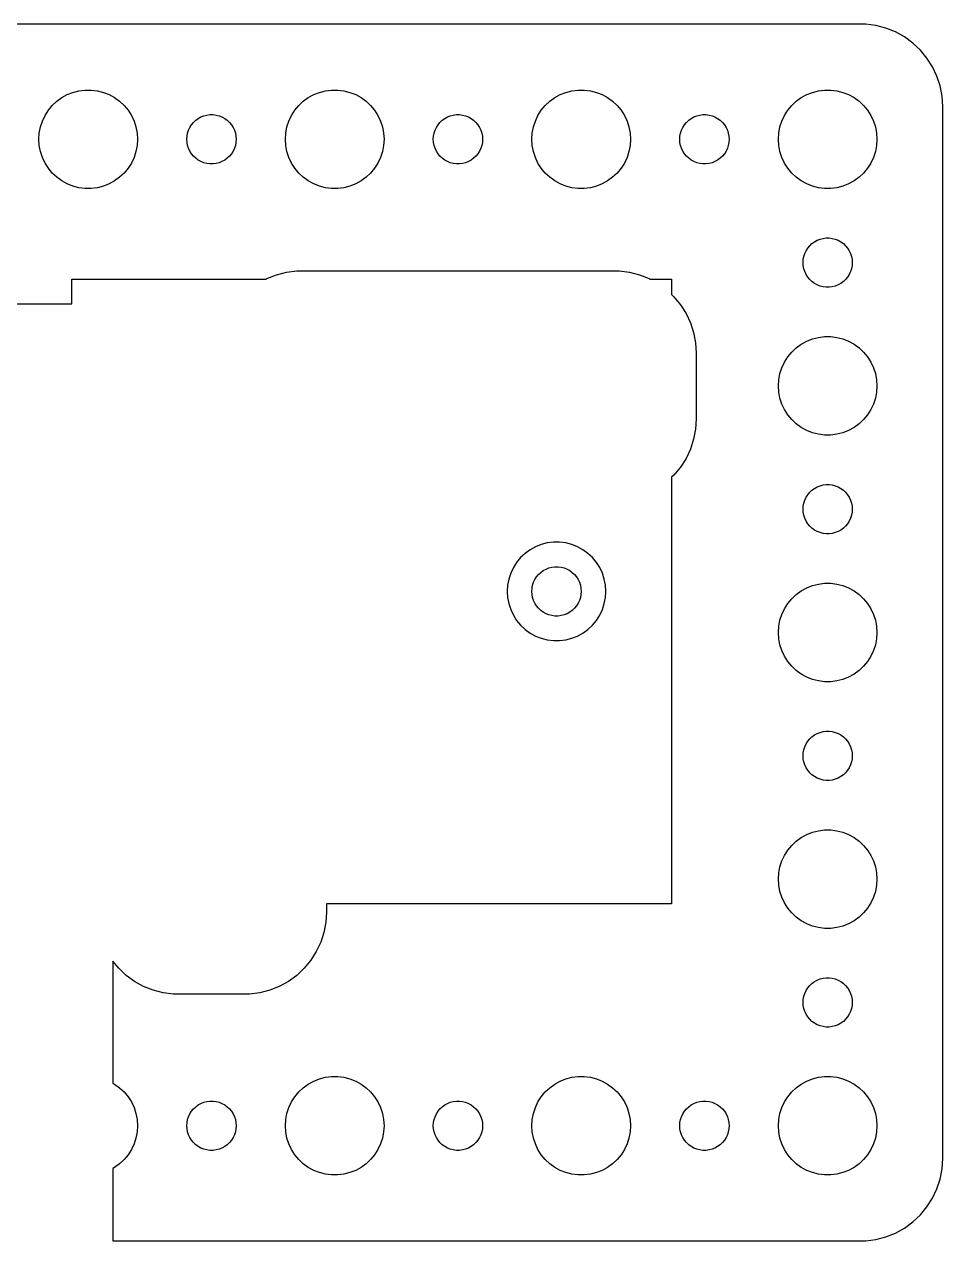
# Model space of a CAD drawing. Header units: metres. Extents: x -44 to 44, y 0 to 289.
# Drawn here: x -11.4 to 44.5, y 215 to 289 of the extents above; entities that cross this region are included whole.
import ezdxf

# ---------------------------------------------------------------- set-up
doc = ezdxf.new("R2010")
doc.units = ezdxf.units.M

msp = doc.modelspace()

# ---------------------------------------------------------------- linework, layer by layer
for p, q in [((39.8139, 288.99), (-39.8139, 288.99)), ((40.4369, 288.911), (39.8139, 288.99)), ((41.0451, 288.755), (40.4369, 288.911)), ((41.6289, 288.524), (41.0451, 288.755)), ((42.1791, 288.222), (41.6289, 288.524)), ((42.6871, 287.853), (42.1791, 288.222)), ((43.1448, 287.423), (42.6871, 287.853)), ((43.5451, 286.939), (43.1448, 287.423)), ((43.8815, 286.409), (43.5451, 286.939)), ((44.1489, 285.841), (43.8815, 286.409)), ((44.3429, 285.243), (44.1489, 285.841)), ((-8.77733, 284.714), (-8.42705, 284.853)), ((-8.42705, 284.853), (-8.06213, 284.947)), ((-8.06213, 284.947), (-7.68837, 284.994)), ((-7.68837, 284.994), (-7.31161, 284.994)), ((-7.31161, 284.994), (-6.93785, 284.947)), ((-6.93785, 284.947), (-6.57294, 284.853)), ((-6.57294, 284.853), (-6.22266, 284.714)), ((6.22266, 284.714), (6.57294, 284.853)), ((6.57294, 284.853), (6.93785, 284.947)), ((6.93785, 284.947), (7.31161, 284.994)), ((7.31161, 284.994), (7.68837, 284.994)), ((7.68837, 284.994), (8.06213, 284.947)), ((8.06213, 284.947), (8.42705, 284.853)), ((8.42705, 284.853), (8.77733, 284.714)), ((21.2227, 284.714), (21.5729, 284.853)), ((21.5729, 284.853), (21.9379, 284.947)), ((21.9379, 284.947), (22.3116, 284.994)), ((22.3116, 284.994), (22.6884, 284.994)), ((22.6884, 284.994), (23.0621, 284.947)), ((23.0621, 284.947), (23.427, 284.853)), ((23.427, 284.853), (23.7773, 284.714)), ((36.2227, 284.714), (36.5729, 284.853)), ((36.5729, 284.853), (36.9379, 284.947)), ((36.9379, 284.947), (37.3116, 284.994)), ((37.3116, 284.994), (37.6884, 284.994)), ((37.6884, 284.994), (38.0621, 284.947)), ((38.0621, 284.947), (38.427, 284.853)), ((38.427, 284.853), (38.7773, 284.714)), ((44.4606, 284.627), (44.3429, 285.243)), ((-9.6869, 284.054), (-9.41226, 284.312)), ((-9.41226, 284.312), (-9.10747, 284.533)), ((-9.10747, 284.533), (-8.77733, 284.714)), ((-6.22266, 284.714), (-5.89252, 284.533)), ((-5.89252, 284.533), (-5.58772, 284.312)), ((-5.58772, 284.312), (-5.31308, 284.054)), ((5.31308, 284.054), (5.58772, 284.312)), ((5.58772, 284.312), (5.89252, 284.533)), ((5.89252, 284.533), (6.22266, 284.714)), ((8.77733, 284.714), (9.10747, 284.533)), ((9.10747, 284.533), (9.41226, 284.312)), ((9.41226, 284.312), (9.6869, 284.054)), ((20.3131, 284.054), (20.5877, 284.312)), ((20.5877, 284.312), (20.8925, 284.533)), ((20.8925, 284.533), (21.2227, 284.714)), ((23.7773, 284.714), (24.1075, 284.533)), ((24.1075, 284.533), (24.4123, 284.312)), ((24.4123, 284.312), (24.6869, 284.054)), ((35.3131, 284.054), (35.5877, 284.312)), ((35.5877, 284.312), (35.8925, 284.533)), ((35.8925, 284.533), (36.2227, 284.714)), ((38.7773, 284.714), (39.1075, 284.533)), ((39.1075, 284.533), (39.4123, 284.312)), ((39.4123, 284.312), (39.6869, 284.054)), ((44.5, 284), (44.4606, 284.627)), ((-10.2893, 283.104), (-10.1289, 283.445)), ((-10.1289, 283.445), (-9.92705, 283.763)), ((-9.92705, 283.763), (-9.6869, 284.054)), ((-5.31308, 284.054), (-5.07294, 283.763)), ((-5.07294, 283.763), (-4.87108, 283.445)), ((-4.87108, 283.445), (-4.71066, 283.104)), ((-0.80373, 283.266), (-0.63866, 283.357)), ((-0.63866, 283.357), (-0.46352, 283.427)), ((-0.46352, 283.427), (-0.28107, 283.473)), ((-0.28107, 283.473), (-0.09418, 283.497)), ((-0.09418, 283.497), (0.09418, 283.497)), ((0.09418, 283.497), (0.28107, 283.473)), ((0.28107, 283.473), (0.46352, 283.427)), ((0.46352, 283.427), (0.63866, 283.357)), ((0.63866, 283.357), (0.80373, 283.266)), ((4.71066, 283.104), (4.87108, 283.445)), ((4.87108, 283.445), (5.07294, 283.763)), ((5.07294, 283.763), (5.31308, 284.054)), ((9.6869, 284.054), (9.92705, 283.763)), ((9.92705, 283.763), (10.1289, 283.445)), ((10.1289, 283.445), (10.2893, 283.104)), ((14.1963, 283.266), (14.3613, 283.357)), ((14.3613, 283.357), (14.5365, 283.427)), ((14.5365, 283.427), (14.7189, 283.473)), ((14.7189, 283.473), (14.9058, 283.497)), ((14.9058, 283.497), (15.0942, 283.497)), ((15.0942, 283.497), (15.2811, 283.473)), ((15.2811, 283.473), (15.4635, 283.427)), ((15.4635, 283.427), (15.6387, 283.357)), ((15.6387, 283.357), (15.8037, 283.266)), ((19.7107, 283.104), (19.8711, 283.445)), ((19.8711, 283.445), (20.0729, 283.763)), ((20.0729, 283.763), (20.3131, 284.054)), ((24.6869, 284.054), (24.927, 283.763)), ((24.927, 283.763), (25.1289, 283.445)), ((25.1289, 283.445), (25.2893, 283.104)), ((29.1963, 283.266), (29.3613, 283.357)), ((29.3613, 283.357), (29.5365, 283.427)), ((29.5365, 283.427), (29.7189, 283.473)), ((29.7189, 283.473), (29.9058, 283.497)), ((29.9058, 283.497), (30.0942, 283.497)), ((30.0942, 283.497), (30.2811, 283.473)), ((30.2811, 283.473), (30.4635, 283.427)), ((30.4635, 283.427), (30.6387, 283.357)), ((30.6387, 283.357), (30.8037, 283.266)), ((34.7107, 283.104), (34.8711, 283.445)), ((34.8711, 283.445), (35.0729, 283.763)), ((35.0729, 283.763), (35.3131, 284.054)), ((39.6869, 284.054), (39.927, 283.763)), ((39.927, 283.763), (40.1289, 283.445)), ((40.1289, 283.445), (40.2893, 283.104)), ((44.5, 220), (44.5, 284)), ((-10.4763, 282.376), (-10.4057, 282.746)), ((-10.4057, 282.746), (-10.2893, 283.104)), ((-4.71066, 283.104), (-4.59424, 282.746)), ((-4.59424, 282.746), (-4.52365, 282.376)), ((-1.39465, 282.552), (-1.31445, 282.723)), ((-1.31445, 282.723), (-1.21352, 282.882)), ((-1.21352, 282.882), (-1.09344, 283.027)), ((-1.09344, 283.027), (-0.95613, 283.156)), ((-0.95613, 283.156), (-0.80373, 283.266)), ((0.80373, 283.266), (0.95613, 283.156)), ((0.95613, 283.156), (1.09344, 283.027)), ((1.09344, 283.027), (1.21352, 282.882)), ((1.21352, 282.882), (1.31445, 282.723)), ((1.31445, 282.723), (1.39465, 282.552)), ((4.52365, 282.376), (4.59424, 282.746)), ((4.59424, 282.746), (4.71066, 283.104)), ((10.2893, 283.104), (10.4057, 282.746)), ((10.4057, 282.746), (10.4763, 282.376)), ((13.6053, 282.552), (13.6855, 282.723)), ((13.6855, 282.723), (13.7865, 282.882)), ((13.7865, 282.882), (13.9065, 283.027)), ((13.9065, 283.027), (14.0439, 283.156)), ((14.0439, 283.156), (14.1963, 283.266)), ((15.8037, 283.266), (15.9561, 283.156)), ((15.9561, 283.156), (16.0934, 283.027)), ((16.0934, 283.027), (16.2135, 282.882)), ((16.2135, 282.882), (16.3145, 282.723)), ((16.3145, 282.723), (16.3947, 282.552)), ((19.5237, 282.376), (19.5942, 282.746)), ((19.5942, 282.746), (19.7107, 283.104)), ((25.2893, 283.104), (25.4057, 282.746)), ((25.4057, 282.746), (25.4763, 282.376)), ((28.6053, 282.552), (28.6855, 282.723)), ((28.6855, 282.723), (28.7865, 282.882)), ((28.7865, 282.882), (28.9065, 283.027)), ((28.9065, 283.027), (29.0439, 283.156)), ((29.0439, 283.156), (29.1963, 283.266)), ((30.8037, 283.266), (30.9561, 283.156)), ((30.9561, 283.156), (31.0934, 283.027)), ((31.0934, 283.027), (31.2135, 282.882)), ((31.2135, 282.882), (31.3145, 282.723)), ((31.3145, 282.723), (31.3947, 282.552)), ((34.5237, 282.376), (34.5942, 282.746)), ((34.5942, 282.746), (34.7107, 283.104)), ((40.2893, 283.104), (40.4057, 282.746)), ((40.4057, 282.746), (40.4763, 282.376)), ((-10.5, 282), (-10.4763, 282.376)), ((-10.4763, 281.624), (-10.5, 282)), ((-4.52365, 282.376), (-4.5, 282)), ((-4.5, 282), (-4.52365, 281.624)), ((-1.5, 282), (-1.48816, 282.188)), ((-1.48816, 281.812), (-1.5, 282)), ((-1.48816, 282.188), (-1.45287, 282.373)), ((-1.45287, 282.373), (-1.39465, 282.552)), ((1.39465, 282.552), (1.45287, 282.373)), ((1.45287, 282.373), (1.48816, 282.188)), ((1.48816, 282.188), (1.5, 282)), ((1.5, 282), (1.48816, 281.812)), ((4.5, 282), (4.52365, 282.376)), ((4.52365, 281.624), (4.5, 282)), ((10.4763, 282.376), (10.5, 282)), ((10.5, 282), (10.4763, 281.624)), ((13.5, 282), (13.5118, 282.188)), ((13.5118, 281.812), (13.5, 282)), ((13.5118, 282.188), (13.5471, 282.373)), ((13.5471, 282.373), (13.6053, 282.552)), ((16.3947, 282.552), (16.4529, 282.373)), ((16.4529, 282.373), (16.4882, 282.188)), ((16.4882, 282.188), (16.5, 282)), ((16.5, 282), (16.4882, 281.812)), ((19.5, 282), (19.5237, 282.376)), ((19.5237, 281.624), (19.5, 282)), ((25.4763, 282.376), (25.5, 282)), ((25.5, 282), (25.4763, 281.624)), ((28.5, 282), (28.5118, 282.188)), ((28.5118, 281.812), (28.5, 282)), ((28.5118, 282.188), (28.5471, 282.373)), ((28.5471, 282.373), (28.6053, 282.552)), ((31.3947, 282.552), (31.4529, 282.373)), ((31.4529, 282.373), (31.4882, 282.188)), ((31.4882, 282.188), (31.5, 282)), ((31.5, 282), (31.4882, 281.812)), ((34.5, 282), (34.5237, 282.376)), ((34.5237, 281.624), (34.5, 282)), ((40.4763, 282.376), (40.5, 282)), ((40.5, 282), (40.4763, 281.624)), ((-10.4057, 281.254), (-10.4763, 281.624)), ((-10.2893, 280.896), (-10.4057, 281.254)), ((-4.59424, 281.254), (-4.71066, 280.896)), ((-4.52365, 281.624), (-4.59424, 281.254)), ((-1.45287, 281.627), (-1.48816, 281.812)), ((-1.39465, 281.448), (-1.45287, 281.627)), ((-1.31445, 281.277), (-1.39465, 281.448)), ((-1.21352, 281.118), (-1.31445, 281.277)), ((1.31445, 281.277), (1.21352, 281.118)), ((1.39465, 281.448), (1.31445, 281.277)), ((1.45287, 281.627), (1.39465, 281.448)), ((1.48816, 281.812), (1.45287, 281.627)), ((4.59424, 281.254), (4.52365, 281.624)), ((4.71066, 280.896), (4.59424, 281.254)), ((10.4057, 281.254), (10.2893, 280.896)), ((10.4763, 281.624), (10.4057, 281.254)), ((13.5471, 281.627), (13.5118, 281.812)), ((13.6053, 281.448), (13.5471, 281.627)), ((13.6855, 281.277), (13.6053, 281.448)), ((13.7865, 281.118), (13.6855, 281.277)), ((16.3145, 281.277), (16.2135, 281.118)), ((16.3947, 281.448), (16.3145, 281.277)), ((16.4529, 281.627), (16.3947, 281.448)), ((16.4882, 281.812), (16.4529, 281.627)), ((19.5942, 281.254), (19.5237, 281.624)), ((19.7107, 280.896), (19.5942, 281.254)), ((25.4057, 281.254), (25.2893, 280.896)), ((25.4763, 281.624), (25.4057, 281.254)), ((28.5471, 281.627), (28.5118, 281.812)), ((28.6053, 281.448), (28.5471, 281.627)), ((28.6855, 281.277), (28.6053, 281.448)), ((28.7865, 281.118), (28.6855, 281.277)), ((31.3145, 281.277), (31.2135, 281.118)), ((31.3947, 281.448), (31.3145, 281.277)), ((31.4529, 281.627), (31.3947, 281.448)), ((31.4882, 281.812), (31.4529, 281.627)), ((34.5942, 281.254), (34.5237, 281.624)), ((34.7107, 280.896), (34.5942, 281.254)), ((40.4057, 281.254), (40.2893, 280.896)), ((40.4763, 281.624), (40.4057, 281.254)), ((-10.1289, 280.555), (-10.2893, 280.896)), ((-9.92705, 280.237), (-10.1289, 280.555)), ((-4.87108, 280.555), (-5.07294, 280.237)), ((-4.71066, 280.896), (-4.87108, 280.555)), ((-1.09344, 280.973), (-1.21352, 281.118)), ((-0.95613, 280.844), (-1.09344, 280.973)), ((-0.80373, 280.734), (-0.95613, 280.844)), ((-0.63866, 280.643), (-0.80373, 280.734)), ((-0.46352, 280.573), (-0.63866, 280.643)), ((-0.28107, 280.527), (-0.46352, 280.573)), ((-0.09418, 280.503), (-0.28107, 280.527)), ((0.09418, 280.503), (-0.09418, 280.503)), ((0.28107, 280.527), (0.09418, 280.503)), ((0.46352, 280.573), (0.28107, 280.527)), ((0.63866, 280.643), (0.46352, 280.573)), ((0.80373, 280.734), (0.63866, 280.643)), ((0.95613, 280.844), (0.80373, 280.734)), ((1.09344, 280.973), (0.95613, 280.844)), ((1.21352, 281.118), (1.09344, 280.973)), ((4.87108, 280.555), (4.71066, 280.896)), ((5.07294, 280.237), (4.87108, 280.555)), ((10.1289, 280.555), (9.92705, 280.237)), ((10.2893, 280.896), (10.1289, 280.555)), ((13.9065, 280.973), (13.7865, 281.118)), ((14.0439, 280.844), (13.9065, 280.973)), ((14.1963, 280.734), (14.0439, 280.844)), ((14.3613, 280.643), (14.1963, 280.734)), ((14.5365, 280.573), (14.3613, 280.643)), ((14.7189, 280.527), (14.5365, 280.573)), ((14.9058, 280.503), (14.7189, 280.527)), ((15.0942, 280.503), (14.9058, 280.503)), ((15.2811, 280.527), (15.0942, 280.503)), ((15.4635, 280.573), (15.2811, 280.527)), ((15.6387, 280.643), (15.4635, 280.573)), ((15.8037, 280.734), (15.6387, 280.643)), ((15.9561, 280.844), (15.8037, 280.734)), ((16.0934, 280.973), (15.9561, 280.844)), ((16.2135, 281.118), (16.0934, 280.973)), ((19.8711, 280.555), (19.7107, 280.896)), ((20.0729, 280.237), (19.8711, 280.555)), ((25.1289, 280.555), (24.927, 280.237)), ((25.2893, 280.896), (25.1289, 280.555)), ((28.9065, 280.973), (28.7865, 281.118)), ((29.0439, 280.844), (28.9065, 280.973)), ((29.1963, 280.734), (29.0439, 280.844)), ((29.3613, 280.643), (29.1963, 280.734)), ((29.5365, 280.573), (29.3613, 280.643)), ((29.7189, 280.527), (29.5365, 280.573)), ((29.9058, 280.503), (29.7189, 280.527)), ((30.0942, 280.503), (29.9058, 280.503)), ((30.2811, 280.527), (30.0942, 280.503)), ((30.4635, 280.573), (30.2811, 280.527)), ((30.6387, 280.643), (30.4635, 280.573)), ((30.8037, 280.734), (30.6387, 280.643)), ((30.9561, 280.844), (30.8037, 280.734)), ((31.0934, 280.973), (30.9561, 280.844)), ((31.2135, 281.118), (31.0934, 280.973)), ((34.8711, 280.555), (34.7107, 280.896)), ((35.0729, 280.237), (34.8711, 280.555)), ((40.1289, 280.555), (39.927, 280.237)), ((40.2893, 280.896), (40.1289, 280.555)), ((-9.6869, 279.946), (-9.92705, 280.237)), ((-9.41226, 279.688), (-9.6869, 279.946)), ((-9.10747, 279.467), (-9.41226, 279.688)), ((-5.58772, 279.688), (-5.89252, 279.467)), ((-5.31308, 279.946), (-5.58772, 279.688)), ((-5.07294, 280.237), (-5.31308, 279.946)), ((5.31308, 279.946), (5.07294, 280.237)), ((5.58772, 279.688), (5.31308, 279.946)), ((5.89252, 279.467), (5.58772, 279.688)), ((9.41226, 279.688), (9.10747, 279.467)), ((9.6869, 279.946), (9.41226, 279.688)), ((9.92705, 280.237), (9.6869, 279.946)), ((20.3131, 279.946), (20.0729, 280.237)), ((20.5877, 279.688), (20.3131, 279.946)), ((20.8925, 279.467), (20.5877, 279.688)), ((24.4123, 279.688), (24.1075, 279.467)), ((24.6869, 279.946), (24.4123, 279.688)), ((24.927, 280.237), (24.6869, 279.946)), ((35.3131, 279.946), (35.0729, 280.237)), ((35.5877, 279.688), (35.3131, 279.946)), ((35.8925, 279.467), (35.5877, 279.688)), ((39.4123, 279.688), (39.1075, 279.467)), ((39.6869, 279.946), (39.4123, 279.688)), ((39.927, 280.237), (39.6869, 279.946)), ((-8.77733, 279.286), (-9.10747, 279.467)), ((-8.42705, 279.147), (-8.77733, 279.286)), ((-8.06213, 279.053), (-8.42705, 279.147)), ((-7.68837, 279.006), (-8.06213, 279.053)), ((-7.31161, 279.006), (-7.68837, 279.006)), ((-6.93785, 279.053), (-7.31161, 279.006)), ((-6.57294, 279.147), (-6.93785, 279.053)), ((-6.22266, 279.286), (-6.57294, 279.147)), ((-5.89252, 279.467), (-6.22266, 279.286)), ((6.22266, 279.286), (5.89252, 279.467)), ((6.57294, 279.147), (6.22266, 279.286)), ((6.93785, 279.053), (6.57294, 279.147)), ((7.31161, 279.006), (6.93785, 279.053)), ((7.68837, 279.006), (7.31161, 279.006)), ((8.06213, 279.053), (7.68837, 279.006)), ((8.42705, 279.147), (8.06213, 279.053)), ((8.77733, 279.286), (8.42705, 279.147)), ((9.10747, 279.467), (8.77733, 279.286)), ((21.2227, 279.286), (20.8925, 279.467)), ((21.5729, 279.147), (21.2227, 279.286)), ((21.9379, 279.053), (21.5729, 279.147)), ((22.3116, 279.006), (21.9379, 279.053)), ((22.6884, 279.006), (22.3116, 279.006)), ((23.0621, 279.053), (22.6884, 279.006)), ((23.427, 279.147), (23.0621, 279.053)), ((23.7773, 279.286), (23.427, 279.147)), ((24.1075, 279.467), (23.7773, 279.286)), ((36.2227, 279.286), (35.8925, 279.467)), ((36.5729, 279.147), (36.2227, 279.286)), ((36.9379, 279.053), (36.5729, 279.147)), ((37.3116, 279.006), (36.9379, 279.053)), ((37.6884, 279.006), (37.3116, 279.006)), ((38.0621, 279.053), (37.6884, 279.006)), ((38.427, 279.147), (38.0621, 279.053)), ((38.7773, 279.286), (38.427, 279.147)), ((39.1075, 279.467), (38.7773, 279.286)), ((37.0365, 275.927), (37.2189, 275.973)), ((37.2189, 275.973), (37.4058, 275.997)), ((37.4058, 275.997), (37.5942, 275.997)), ((37.5942, 275.997), (37.7811, 275.973)), ((37.7811, 275.973), (37.9635, 275.927)), ((36.1053, 275.052), (36.1855, 275.223)), ((36.1855, 275.223), (36.2865, 275.382)), ((36.2865, 275.382), (36.4065, 275.527)), ((36.4065, 275.527), (36.5439, 275.656)), ((36.5439, 275.656), (36.6963, 275.766)), ((36.6963, 275.766), (36.8613, 275.857)), ((36.8613, 275.857), (37.0365, 275.927)), ((37.9635, 275.927), (38.1387, 275.857)), ((38.1387, 275.857), (38.3037, 275.766)), ((38.3037, 275.766), (38.4561, 275.656)), ((38.4561, 275.656), (38.5934, 275.527)), ((38.5934, 275.527), (38.7135, 275.382)), ((38.7135, 275.382), (38.8145, 275.223)), ((38.8145, 275.223), (38.8947, 275.052)), ((36, 274.5), (36.0118, 274.688)), ((36.0118, 274.312), (36, 274.5)), ((36.0118, 274.688), (36.0471, 274.873)), ((36.0471, 274.873), (36.1053, 275.052)), ((38.8947, 275.052), (38.9529, 274.873)), ((38.9529, 274.873), (38.9882, 274.688)), ((38.9882, 274.688), (39, 274.5)), ((39, 274.5), (38.9882, 274.312)), ((3.37109, 273.524), (3.95491, 273.755)), ((3.95491, 273.755), (4.56308, 273.911)), ((4.56308, 273.911), (5.18604, 273.99)), ((5.18604, 273.99), (24.8139, 273.99)), ((24.8139, 273.99), (25.4369, 273.911)), ((25.4369, 273.911), (26.0451, 273.755)), ((26.0451, 273.755), (26.6289, 273.524)), ((36.0471, 274.127), (36.0118, 274.312)), ((36.1053, 273.948), (36.0471, 274.127)), ((36.1855, 273.777), (36.1053, 273.948)), ((36.2865, 273.618), (36.1855, 273.777)), ((38.8145, 273.777), (38.7135, 273.618)), ((38.8947, 273.948), (38.8145, 273.777)), ((38.9529, 274.127), (38.8947, 273.948)), ((38.9882, 274.312), (38.9529, 274.127)), ((-8.5, 272), (-8.5, 273.5)), ((-8.5, 273.5), (3.32719, 273.5)), ((3.32719, 273.5), (3.37109, 273.524)), ((26.6289, 273.524), (26.6728, 273.5)), ((26.6728, 273.5), (28, 273.5)), ((28, 273.5), (28, 272.559)), ((36.4065, 273.473), (36.2865, 273.618)), ((36.5439, 273.344), (36.4065, 273.473)), ((36.6963, 273.234), (36.5439, 273.344)), ((36.8613, 273.143), (36.6963, 273.234)), ((37.0365, 273.073), (36.8613, 273.143)), ((37.2189, 273.027), (37.0365, 273.073)), ((37.4058, 273.003), (37.2189, 273.027)), ((37.5942, 273.003), (37.4058, 273.003)), ((37.7811, 273.027), (37.5942, 273.003)), ((37.9635, 273.073), (37.7811, 273.027)), ((38.1387, 273.143), (37.9635, 273.073)), ((38.3037, 273.234), (38.1387, 273.143)), ((38.4561, 273.344), (38.3037, 273.234)), ((38.5934, 273.473), (38.4561, 273.344)), ((38.7135, 273.618), (38.5934, 273.473)), ((28, 272.559), (28.1448, 272.423)), ((28.1448, 272.423), (28.5451, 271.939)), ((-28.2699, 272), (-8.5, 272)), ((28.5451, 271.939), (28.8815, 271.409)), ((28.8815, 271.409), (29.1489, 270.841)), ((29.1489, 270.841), (29.3429, 270.243)), ((29.3429, 270.243), (29.4606, 269.627)), ((29.4606, 269.627), (29.5, 269)), ((35.3131, 269.054), (35.5877, 269.312)), ((35.5877, 269.312), (35.8925, 269.533)), ((35.8925, 269.533), (36.2227, 269.714)), ((36.2227, 269.714), (36.5729, 269.853)), ((36.5729, 269.853), (36.9379, 269.947)), ((36.9379, 269.947), (37.3116, 269.994)), ((37.3116, 269.994), (37.6884, 269.994)), ((37.6884, 269.994), (38.0621, 269.947)), ((38.0621, 269.947), (38.427, 269.853)), ((38.427, 269.853), (38.7773, 269.714)), ((38.7773, 269.714), (39.1075, 269.533)), ((39.1075, 269.533), (39.4123, 269.312)), ((39.4123, 269.312), (39.6869, 269.054)), ((29.5, 269), (29.5, 265)), ((34.8711, 268.445), (35.0729, 268.763)), ((35.0729, 268.763), (35.3131, 269.054)), ((39.6869, 269.054), (39.927, 268.763)), ((39.927, 268.763), (40.1289, 268.445)), ((34.5942, 267.746), (34.7107, 268.104)), ((34.7107, 268.104), (34.8711, 268.445)), ((40.1289, 268.445), (40.2893, 268.104)), ((40.2893, 268.104), (40.4057, 267.746)), ((34.5, 267), (34.5237, 267.376)), ((34.5237, 267.376), (34.5942, 267.746)), ((40.4057, 267.746), (40.4763, 267.376)), ((40.4763, 267.376), (40.5, 267)), ((34.5237, 266.624), (34.5, 267)), ((34.5942, 266.254), (34.5237, 266.624)), ((40.4763, 266.624), (40.4057, 266.254)), ((40.5, 267), (40.4763, 266.624)), ((34.7107, 265.896), (34.5942, 266.254)), ((34.8711, 265.555), (34.7107, 265.896)), ((40.2893, 265.896), (40.1289, 265.555)), ((40.4057, 266.254), (40.2893, 265.896)), ((29.5, 265), (29.4606, 264.373)), ((35.0729, 265.237), (34.8711, 265.555)), ((35.3131, 264.946), (35.0729, 265.237)), ((35.5877, 264.688), (35.3131, 264.946)), ((39.6869, 264.946), (39.4123, 264.688)), ((39.927, 265.237), (39.6869, 264.946)), ((40.1289, 265.555), (39.927, 265.237)), ((29.4606, 264.373), (29.3429, 263.757)), ((35.8925, 264.467), (35.5877, 264.688)), ((36.2227, 264.286), (35.8925, 264.467)), ((36.5729, 264.147), (36.2227, 264.286)), ((36.9379, 264.053), (36.5729, 264.147)), ((38.427, 264.147), (38.0621, 264.053)), ((38.7773, 264.286), (38.427, 264.147)), ((39.1075, 264.467), (38.7773, 264.286)), ((39.4123, 264.688), (39.1075, 264.467)), ((29.3429, 263.757), (29.1489, 263.159)), ((37.3116, 264.006), (36.9379, 264.053)), ((37.6884, 264.006), (37.3116, 264.006)), ((38.0621, 264.053), (37.6884, 264.006)), ((29.1489, 263.159), (28.8815, 262.591)), ((28.5451, 262.061), (28.1448, 261.577)), ((28.8815, 262.591), (28.5451, 262.061)), ((28.1448, 261.577), (28, 261.441)), ((28, 261.441), (28, 235.5)), ((36.2865, 260.382), (36.4065, 260.527)), ((36.4065, 260.527), (36.5439, 260.656)), ((36.5439, 260.656), (36.6963, 260.766)), ((36.6963, 260.766), (36.8613, 260.857)), ((36.8613, 260.857), (37.0365, 260.927)), ((37.0365, 260.927), (37.2189, 260.973)), ((37.2189, 260.973), (37.4058, 260.997)), ((37.4058, 260.997), (37.5942, 260.997)), ((37.5942, 260.997), (37.7811, 260.973)), ((37.7811, 260.973), (37.9635, 260.927)), ((37.9635, 260.927), (38.1387, 260.857)), ((38.1387, 260.857), (38.3037, 260.766)), ((38.3037, 260.766), (38.4561, 260.656)), ((38.4561, 260.656), (38.5934, 260.527)), ((38.5934, 260.527), (38.7135, 260.382)), ((36, 259.5), (36.0118, 259.688)), ((36.0118, 259.688), (36.0471, 259.873)), ((36.0471, 259.873), (36.1053, 260.052)), ((36.1053, 260.052), (36.1855, 260.223)), ((36.1855, 260.223), (36.2865, 260.382)), ((38.7135, 260.382), (38.8145, 260.223)), ((38.8145, 260.223), (38.8947, 260.052)), ((38.8947, 260.052), (38.9529, 259.873)), ((38.9529, 259.873), (38.9882, 259.688)), ((38.9882, 259.688), (39, 259.5)), ((36.0118, 259.312), (36, 259.5)), ((36.0471, 259.127), (36.0118, 259.312)), ((36.1053, 258.948), (36.0471, 259.127)), ((36.1855, 258.777), (36.1053, 258.948)), ((38.8947, 258.948), (38.8145, 258.777)), ((38.9529, 259.127), (38.8947, 258.948)), ((38.9882, 259.312), (38.9529, 259.127)), ((39, 259.5), (38.9882, 259.312)), ((36.2865, 258.618), (36.1855, 258.777)), ((36.4065, 258.473), (36.2865, 258.618)), ((36.5439, 258.344), (36.4065, 258.473)), ((36.6963, 258.234), (36.5439, 258.344)), ((36.8613, 258.143), (36.6963, 258.234)), ((38.3037, 258.234), (38.1387, 258.143)), ((38.4561, 258.344), (38.3037, 258.234)), ((38.5934, 258.473), (38.4561, 258.344)), ((38.7135, 258.618), (38.5934, 258.473)), ((38.8145, 258.777), (38.7135, 258.618)), ((20.8116, 257.494), (20.4379, 257.447)), ((21.1884, 257.494), (20.8116, 257.494)), ((21.5621, 257.447), (21.1884, 257.494)), ((37.0365, 258.073), (36.8613, 258.143)), ((37.2189, 258.027), (37.0365, 258.073)), ((37.4058, 258.003), (37.2189, 258.027)), ((37.5942, 258.003), (37.4058, 258.003)), ((37.7811, 258.027), (37.5942, 258.003)), ((37.9635, 258.073), (37.7811, 258.027)), ((38.1387, 258.143), (37.9635, 258.073)), ((19.0877, 256.812), (18.8131, 256.554)), ((19.3925, 257.033), (19.0877, 256.812)), ((19.7227, 257.214), (19.3925, 257.033)), ((20.0729, 257.353), (19.7227, 257.214)), ((20.4379, 257.447), (20.0729, 257.353)), ((21.927, 257.353), (21.5621, 257.447)), ((22.2773, 257.214), (21.927, 257.353)), ((22.6075, 257.033), (22.2773, 257.214)), ((22.9123, 256.812), (22.6075, 257.033)), ((23.1869, 256.554), (22.9123, 256.812)), ((18.5729, 256.263), (18.3711, 255.945)), ((18.8131, 256.554), (18.5729, 256.263)), ((20.5365, 255.927), (20.7189, 255.973)), ((20.7189, 255.973), (20.9058, 255.997)), ((20.9058, 255.997), (21.0942, 255.997)), ((21.0942, 255.997), (21.2811, 255.973)), ((21.2811, 255.973), (21.4635, 255.927)), ((23.427, 256.263), (23.1869, 256.554)), ((23.6289, 255.945), (23.427, 256.263)), ((18.0942, 255.246), (18.0237, 254.876)), ((18.2107, 255.604), (18.0942, 255.246)), ((18.3711, 255.945), (18.2107, 255.604)), ((19.6855, 255.223), (19.7865, 255.382)), ((19.7865, 255.382), (19.9065, 255.527)), ((19.9065, 255.527), (20.0439, 255.656)), ((20.0439, 255.656), (20.1963, 255.766)), ((20.1963, 255.766), (20.3613, 255.857)), ((20.3613, 255.857), (20.5365, 255.927)), ((21.4635, 255.927), (21.6387, 255.857)), ((21.6387, 255.857), (21.8037, 255.766)), ((21.8037, 255.766), (21.9561, 255.656)), ((21.9561, 255.656), (22.0934, 255.527)), ((22.0934, 255.527), (22.2135, 255.382)), ((22.2135, 255.382), (22.3145, 255.223)), ((23.7893, 255.604), (23.6289, 255.945)), ((23.9057, 255.246), (23.7893, 255.604)), ((23.9763, 254.876), (23.9057, 255.246)), ((18.0237, 254.876), (18, 254.5)), ((18, 254.5), (18.0237, 254.124)), ((19.5, 254.5), (19.5118, 254.688)), ((19.5118, 254.312), (19.5, 254.5)), ((19.5118, 254.688), (19.5471, 254.873)), ((19.5471, 254.873), (19.6053, 255.052)), ((19.6053, 255.052), (19.6855, 255.223)), ((22.3145, 255.223), (22.3947, 255.052)), ((22.3947, 255.052), (22.4529, 254.873)), ((22.4529, 254.873), (22.4882, 254.688)), ((22.4882, 254.688), (22.5, 254.5)), ((22.5, 254.5), (22.4882, 254.312)), ((24, 254.5), (23.9763, 254.876)), ((23.9763, 254.124), (24, 254.5)), ((35.5877, 254.312), (35.8925, 254.533)), ((35.8925, 254.533), (36.2227, 254.714)), ((36.2227, 254.714), (36.5729, 254.853)), ((36.5729, 254.853), (36.9379, 254.947)), ((36.9379, 254.947), (37.3116, 254.994)), ((37.3116, 254.994), (37.6884, 254.994)), ((37.6884, 254.994), (38.0621, 254.947)), ((38.0621, 254.947), (38.427, 254.853)), ((38.427, 254.853), (38.7773, 254.714)), ((38.7773, 254.714), (39.1075, 254.533)), ((39.1075, 254.533), (39.4123, 254.312)), ((18.0237, 254.124), (18.0942, 253.754)), ((18.0942, 253.754), (18.2107, 253.396)), ((19.5471, 254.127), (19.5118, 254.312)), ((19.6053, 253.948), (19.5471, 254.127)), ((19.6855, 253.777), (19.6053, 253.948)), ((19.7865, 253.618), (19.6855, 253.777)), ((22.3145, 253.777), (22.2135, 253.618)), ((22.3947, 253.948), (22.3145, 253.777)), ((22.4529, 254.127), (22.3947, 253.948)), ((22.4882, 254.312), (22.4529, 254.127)), ((23.7893, 253.396), (23.9057, 253.754)), ((23.9057, 253.754), (23.9763, 254.124)), ((34.8711, 253.445), (35.0729, 253.763)), ((35.0729, 253.763), (35.3131, 254.054)), ((35.3131, 254.054), (35.5877, 254.312)), ((39.4123, 254.312), (39.6869, 254.054)), ((39.6869, 254.054), (39.927, 253.763)), ((39.927, 253.763), (40.1289, 253.445)), ((18.2107, 253.396), (18.3711, 253.055)), ((18.3711, 253.055), (18.5729, 252.737)), ((19.9065, 253.473), (19.7865, 253.618)), ((20.0439, 253.344), (19.9065, 253.473)), ((20.1963, 253.234), (20.0439, 253.344)), ((20.3613, 253.143), (20.1963, 253.234)), ((20.5365, 253.073), (20.3613, 253.143)), ((20.7189, 253.027), (20.5365, 253.073)), ((20.9058, 253.003), (20.7189, 253.027)), ((21.2811, 253.027), (21.0942, 253.003)), ((21.4635, 253.073), (21.2811, 253.027)), ((21.6387, 253.143), (21.4635, 253.073)), ((21.8037, 253.234), (21.6387, 253.143)), ((21.9561, 253.344), (21.8037, 253.234)), ((22.0934, 253.473), (21.9561, 253.344)), ((22.2135, 253.618), (22.0934, 253.473)), ((23.427, 252.737), (23.6289, 253.055)), ((23.6289, 253.055), (23.7893, 253.396)), ((34.5942, 252.746), (34.7107, 253.104)), ((34.7107, 253.104), (34.8711, 253.445)), ((40.1289, 253.445), (40.2893, 253.104)), ((40.2893, 253.104), (40.4057, 252.746)), ((18.5729, 252.737), (18.8131, 252.446)), ((18.8131, 252.446), (19.0877, 252.188)), ((21.0942, 253.003), (20.9058, 253.003)), ((22.9123, 252.188), (23.1869, 252.446)), ((23.1869, 252.446), (23.427, 252.737)), ((34.5, 252), (34.5237, 252.376)), ((34.5237, 252.376), (34.5942, 252.746)), ((40.4057, 252.746), (40.4763, 252.376)), ((40.4763, 252.376), (40.5, 252)), ((19.0877, 252.188), (19.3925, 251.967)), ((19.3925, 251.967), (19.7227, 251.786)), ((19.7227, 251.786), (20.0729, 251.647)), ((20.0729, 251.647), (20.4379, 251.553)), ((20.4379, 251.553), (20.8116, 251.506)), ((21.1884, 251.506), (21.5621, 251.553)), ((21.5621, 251.553), (21.927, 251.647)), ((21.927, 251.647), (22.2773, 251.786)), ((22.2773, 251.786), (22.6075, 251.967)), ((22.6075, 251.967), (22.9123, 252.188)), ((34.5237, 251.624), (34.5, 252)), ((34.5942, 251.254), (34.5237, 251.624)), ((40.4763, 251.624), (40.4057, 251.254)), ((40.5, 252), (40.4763, 251.624)), ((20.8116, 251.506), (21.1884, 251.506)), ((34.7107, 250.896), (34.5942, 251.254)), ((34.8711, 250.555), (34.7107, 250.896)), ((40.2893, 250.896), (40.1289, 250.555)), ((40.4057, 251.254), (40.2893, 250.896)), ((35.0729, 250.237), (34.8711, 250.555)), ((35.3131, 249.946), (35.0729, 250.237)), ((39.927, 250.237), (39.6869, 249.946)), ((40.1289, 250.555), (39.927, 250.237)), ((35.5877, 249.688), (35.3131, 249.946)), ((35.8925, 249.467), (35.5877, 249.688)), ((36.2227, 249.286), (35.8925, 249.467)), ((39.1075, 249.467), (38.7773, 249.286)), ((39.4123, 249.688), (39.1075, 249.467)), ((39.6869, 249.946), (39.4123, 249.688)), ((36.5729, 249.147), (36.2227, 249.286)), ((36.9379, 249.053), (36.5729, 249.147)), ((37.3116, 249.006), (36.9379, 249.053)), ((37.6884, 249.006), (37.3116, 249.006)), ((38.0621, 249.053), (37.6884, 249.006)), ((38.427, 249.147), (38.0621, 249.053)), ((38.7773, 249.286), (38.427, 249.147)), ((36.4065, 245.527), (36.5439, 245.656)), ((36.5439, 245.656), (36.6963, 245.766)), ((36.6963, 245.766), (36.8613, 245.857)), ((36.8613, 245.857), (37.0365, 245.927)), ((37.0365, 245.927), (37.2189, 245.973)), ((37.2189, 245.973), (37.4058, 245.997)), ((37.4058, 245.997), (37.5942, 245.997)), ((37.5942, 245.997), (37.7811, 245.973)), ((37.7811, 245.973), (37.9635, 245.927)), ((37.9635, 245.927), (38.1387, 245.857)), ((38.1387, 245.857), (38.3037, 245.766)), ((38.3037, 245.766), (38.4561, 245.656)), ((38.4561, 245.656), (38.5934, 245.527)), ((36.0471, 244.873), (36.1053, 245.052)), ((36.1053, 245.052), (36.1855, 245.223)), ((36.1855, 245.223), (36.2865, 245.382)), ((36.2865, 245.382), (36.4065, 245.527)), ((38.5934, 245.527), (38.7135, 245.382)), ((38.7135, 245.382), (38.8145, 245.223)), ((38.8145, 245.223), (38.8947, 245.052)), ((38.8947, 245.052), (38.9529, 244.873)), ((36, 244.5), (36.0118, 244.688)), ((36.0118, 244.312), (36, 244.5)), ((36.0118, 244.688), (36.0471, 244.873)), ((36.0471, 244.127), (36.0118, 244.312)), ((38.9529, 244.873), (38.9882, 244.688)), ((38.9882, 244.312), (38.9529, 244.127)), ((38.9882, 244.688), (39, 244.5)), ((39, 244.5), (38.9882, 244.312)), ((36.1053, 243.948), (36.0471, 244.127)), ((36.1855, 243.777), (36.1053, 243.948)), ((36.2865, 243.618), (36.1855, 243.777)), ((36.4065, 243.473), (36.2865, 243.618)), ((36.5439, 243.344), (36.4065, 243.473)), ((38.5934, 243.473), (38.4561, 243.344)), ((38.7135, 243.618), (38.5934, 243.473)), ((38.8145, 243.777), (38.7135, 243.618)), ((38.8947, 243.948), (38.8145, 243.777)), ((38.9529, 244.127), (38.8947, 243.948)), ((36.6963, 243.234), (36.5439, 243.344)), ((36.8613, 243.143), (36.6963, 243.234)), ((37.0365, 243.073), (36.8613, 243.143)), ((37.2189, 243.027), (37.0365, 243.073)), ((37.4058, 243.003), (37.2189, 243.027)), ((37.5942, 243.003), (37.4058, 243.003)), ((37.7811, 243.027), (37.5942, 243.003)), ((37.9635, 243.073), (37.7811, 243.027)), ((38.1387, 243.143), (37.9635, 243.073)), ((38.3037, 243.234), (38.1387, 243.143)), ((38.4561, 243.344), (38.3037, 243.234)), ((35.8925, 239.533), (36.2227, 239.714)), ((36.2227, 239.714), (36.5729, 239.853)), ((36.5729, 239.853), (36.9379, 239.947)), ((36.9379, 239.947), (37.3116, 239.994)), ((37.3116, 239.994), (37.6884, 239.994)), ((37.6884, 239.994), (38.0621, 239.947)), ((38.0621, 239.947), (38.427, 239.853)), ((38.427, 239.853), (38.7773, 239.714)), ((38.7773, 239.714), (39.1075, 239.533)), ((35.0729, 238.763), (35.3131, 239.054)), ((35.3131, 239.054), (35.5877, 239.312)), ((35.5877, 239.312), (35.8925, 239.533)), ((39.1075, 239.533), (39.4123, 239.312)), ((39.4123, 239.312), (39.6869, 239.054)), ((39.6869, 239.054), (39.927, 238.763)), ((34.7107, 238.104), (34.8711, 238.445)), ((34.8711, 238.445), (35.0729, 238.763)), ((39.927, 238.763), (40.1289, 238.445)), ((40.1289, 238.445), (40.2893, 238.104)), ((34.5237, 237.376), (34.5942, 237.746)), ((34.5942, 237.746), (34.7107, 238.104)), ((40.2893, 238.104), (40.4057, 237.746)), ((40.4057, 237.746), (40.4763, 237.376)), ((34.5, 237), (34.5237, 237.376)), ((34.5237, 236.624), (34.5, 237)), ((40.4763, 237.376), (40.5, 237)), ((40.5, 237), (40.4763, 236.624)), ((34.5942, 236.254), (34.5237, 236.624)), ((34.7107, 235.896), (34.5942, 236.254)), ((40.4057, 236.254), (40.2893, 235.896)), ((40.4763, 236.624), (40.4057, 236.254)), ((28, 235.5), (7, 235.5)), ((7, 235.5), (7, 235)), ((34.8711, 235.555), (34.7107, 235.896)), ((35.0729, 235.237), (34.8711, 235.555)), ((40.1289, 235.555), (39.927, 235.237)), ((40.2893, 235.896), (40.1289, 235.555)), ((7, 235), (6.96057, 234.373)), ((35.3131, 234.946), (35.0729, 235.237)), ((35.5877, 234.688), (35.3131, 234.946)), ((35.8925, 234.467), (35.5877, 234.688)), ((39.4123, 234.688), (39.1075, 234.467)), ((39.6869, 234.946), (39.4123, 234.688)), ((39.927, 235.237), (39.6869, 234.946)), ((6.96057, 234.373), (6.84291, 233.757)), ((36.2227, 234.286), (35.8925, 234.467)), ((36.5729, 234.147), (36.2227, 234.286)), ((36.9379, 234.053), (36.5729, 234.147)), ((37.3116, 234.006), (36.9379, 234.053)), ((37.6884, 234.006), (37.3116, 234.006)), ((38.0621, 234.053), (37.6884, 234.006)), ((38.427, 234.147), (38.0621, 234.053)), ((38.7773, 234.286), (38.427, 234.147)), ((39.1075, 234.467), (38.7773, 234.286)), ((6.64888, 233.159), (6.38153, 232.591)), ((6.84291, 233.757), (6.64888, 233.159)), ((6.38153, 232.591), (6.04507, 232.061)), ((-5.64484, 231.577), (-6, 232.007)), ((-6, 232.007), (-6, 224.592)), ((-5.18712, 231.147), (-5.64484, 231.577)), ((5.64484, 231.577), (5.18712, 231.147)), ((6.04507, 232.061), (5.64484, 231.577)), ((-4.67912, 230.778), (-5.18712, 231.147)), ((5.18712, 231.147), (4.67912, 230.778)), ((36.6963, 230.766), (36.8613, 230.857)), ((36.8613, 230.857), (37.0365, 230.927)), ((37.0365, 230.927), (37.2189, 230.973)), ((37.2189, 230.973), (37.4058, 230.997)), ((37.4058, 230.997), (37.5942, 230.997)), ((37.5942, 230.997), (37.7811, 230.973)), ((37.7811, 230.973), (37.9635, 230.927)), ((37.9635, 230.927), (38.1387, 230.857)), ((38.1387, 230.857), (38.3037, 230.766)), ((-4.12889, 230.476), (-4.67912, 230.778)), ((-3.54507, 230.245), (-4.12889, 230.476)), ((-2.9369, 230.089), (-3.54507, 230.245)), ((-2.31395, 230.01), (-2.9369, 230.089)), ((2.9369, 230.089), (2.31395, 230.01)), ((3.54507, 230.245), (2.9369, 230.089)), ((4.12889, 230.476), (3.54507, 230.245)), ((4.67912, 230.778), (4.12889, 230.476)), ((36.1053, 230.052), (36.1855, 230.223)), ((36.1855, 230.223), (36.2865, 230.382)), ((36.2865, 230.382), (36.4065, 230.527)), ((36.4065, 230.527), (36.5439, 230.656)), ((36.5439, 230.656), (36.6963, 230.766)), ((38.3037, 230.766), (38.4561, 230.656)), ((38.4561, 230.656), (38.5934, 230.527)), ((38.5934, 230.527), (38.7135, 230.382)), ((38.7135, 230.382), (38.8145, 230.223)), ((38.8145, 230.223), (38.8947, 230.052)), ((2.31395, 230.01), (-2.31395, 230.01)), ((36, 229.5), (36.0118, 229.688)), ((36.0118, 229.312), (36, 229.5)), ((36.0118, 229.688), (36.0471, 229.873)), ((36.0471, 229.873), (36.1053, 230.052)), ((38.8947, 230.052), (38.9529, 229.873)), ((38.9529, 229.873), (38.9882, 229.688)), ((38.9882, 229.688), (39, 229.5)), ((39, 229.5), (38.9882, 229.312)), ((36.0471, 229.127), (36.0118, 229.312)), ((36.1053, 228.948), (36.0471, 229.127)), ((36.1855, 228.777), (36.1053, 228.948)), ((36.2865, 228.618), (36.1855, 228.777)), ((36.4065, 228.473), (36.2865, 228.618)), ((38.7135, 228.618), (38.5934, 228.473)), ((38.8145, 228.777), (38.7135, 228.618)), ((38.8947, 228.948), (38.8145, 228.777)), ((38.9529, 229.127), (38.8947, 228.948)), ((38.9882, 229.312), (38.9529, 229.127)), ((36.5439, 228.344), (36.4065, 228.473)), ((36.6963, 228.234), (36.5439, 228.344)), ((36.8613, 228.143), (36.6963, 228.234)), ((37.0365, 228.073), (36.8613, 228.143)), ((37.2189, 228.027), (37.0365, 228.073)), ((37.4058, 228.003), (37.2189, 228.027)), ((37.5942, 228.003), (37.4058, 228.003)), ((37.7811, 228.027), (37.5942, 228.003)), ((37.9635, 228.073), (37.7811, 228.027)), ((38.1387, 228.143), (37.9635, 228.073)), ((38.3037, 228.234), (38.1387, 228.143)), ((38.4561, 228.344), (38.3037, 228.234)), ((38.5934, 228.473), (38.4561, 228.344)), ((6.57294, 224.853), (6.93785, 224.947)), ((6.93785, 224.947), (7.31161, 224.994)), ((7.31161, 224.994), (7.68837, 224.994)), ((7.68837, 224.994), (8.06213, 224.947)), ((8.06213, 224.947), (8.42705, 224.853)), ((21.5729, 224.853), (21.9379, 224.947)), ((21.9379, 224.947), (22.3116, 224.994)), ((22.3116, 224.994), (22.6884, 224.994)), ((22.6884, 224.994), (23.0621, 224.947)), ((23.0621, 224.947), (23.427, 224.853)), ((36.5729, 224.853), (36.9379, 224.947)), ((36.9379, 224.947), (37.3116, 224.994)), ((37.3116, 224.994), (37.6884, 224.994)), ((37.6884, 224.994), (38.0621, 224.947)), ((38.0621, 224.947), (38.427, 224.853)), ((-6, 224.592), (-5.89252, 224.533)), ((-5.89252, 224.533), (-5.58772, 224.312)), ((-5.58772, 224.312), (-5.31308, 224.054)), ((5.31308, 224.054), (5.58772, 224.312)), ((5.58772, 224.312), (5.89252, 224.533)), ((5.89252, 224.533), (6.22266, 224.714)), ((6.22266, 224.714), (6.57294, 224.853)), ((8.42705, 224.853), (8.77733, 224.714)), ((8.77733, 224.714), (9.10747, 224.533)), ((9.10747, 224.533), (9.41226, 224.312)), ((9.41226, 224.312), (9.6869, 224.054)), ((20.3131, 224.054), (20.5877, 224.312)), ((20.5877, 224.312), (20.8925, 224.533)), ((20.8925, 224.533), (21.2227, 224.714)), ((21.2227, 224.714), (21.5729, 224.853)), ((23.427, 224.853), (23.7773, 224.714)), ((23.7773, 224.714), (24.1075, 224.533)), ((24.1075, 224.533), (24.4123, 224.312)), ((24.4123, 224.312), (24.6869, 224.054)), ((35.3131, 224.054), (35.5877, 224.312)), ((35.5877, 224.312), (35.8925, 224.533)), ((35.8925, 224.533), (36.2227, 224.714)), ((36.2227, 224.714), (36.5729, 224.853)), ((38.427, 224.853), (38.7773, 224.714)), ((38.7773, 224.714), (39.1075, 224.533)), ((39.1075, 224.533), (39.4123, 224.312)), ((39.4123, 224.312), (39.6869, 224.054)), ((-5.31308, 224.054), (-5.07294, 223.763)), ((-5.07294, 223.763), (-4.87108, 223.445)), ((-4.87108, 223.445), (-4.71066, 223.104)), ((-0.63866, 223.357), (-0.46352, 223.427)), ((-0.46352, 223.427), (-0.28107, 223.473)), ((-0.28107, 223.473), (-0.09418, 223.497)), ((-0.09418, 223.497), (0.09418, 223.497)), ((0.09418, 223.497), (0.28107, 223.473)), ((0.28107, 223.473), (0.46352, 223.427)), ((0.46352, 223.427), (0.63866, 223.357)), ((4.71066, 223.104), (4.87108, 223.445)), ((4.87108, 223.445), (5.07294, 223.763)), ((5.07294, 223.763), (5.31308, 224.054)), ((9.6869, 224.054), (9.92705, 223.763)), ((9.92705, 223.763), (10.1289, 223.445)), ((10.1289, 223.445), (10.2893, 223.104)), ((14.3613, 223.357), (14.5365, 223.427)), ((14.5365, 223.427), (14.7189, 223.473)), ((14.7189, 223.473), (14.9058, 223.497)), ((14.9058, 223.497), (15.0942, 223.497)), ((15.0942, 223.497), (15.2811, 223.473)), ((15.2811, 223.473), (15.4635, 223.427)), ((15.4635, 223.427), (15.6387, 223.357)), ((19.7107, 223.104), (19.8711, 223.445)), ((19.8711, 223.445), (20.0729, 223.763)), ((20.0729, 223.763), (20.3131, 224.054)), ((24.6869, 224.054), (24.927, 223.763)), ((24.927, 223.763), (25.1289, 223.445)), ((25.1289, 223.445), (25.2893, 223.104)), ((29.3613, 223.357), (29.5365, 223.427)), ((29.5365, 223.427), (29.7189, 223.473)), ((29.7189, 223.473), (29.9058, 223.497)), ((29.9058, 223.497), (30.0942, 223.497)), ((30.0942, 223.497), (30.2811, 223.473)), ((30.2811, 223.473), (30.4635, 223.427)), ((30.4635, 223.427), (30.6387, 223.357)), ((34.7107, 223.104), (34.8711, 223.445)), ((34.8711, 223.445), (35.0729, 223.763)), ((35.0729, 223.763), (35.3131, 224.054)), ((39.6869, 224.054), (39.927, 223.763)), ((39.927, 223.763), (40.1289, 223.445)), ((40.1289, 223.445), (40.2893, 223.104)), ((-4.71066, 223.104), (-4.59424, 222.746)), ((-4.59424, 222.746), (-4.52365, 222.376)), ((-1.39465, 222.552), (-1.31445, 222.723)), ((-1.31445, 222.723), (-1.21352, 222.882)), ((-1.21352, 222.882), (-1.09344, 223.027)), ((-1.09344, 223.027), (-0.95613, 223.156)), ((-0.95613, 223.156), (-0.80373, 223.266)), ((-0.80373, 223.266), (-0.63866, 223.357)), ((0.63866, 223.357), (0.80373, 223.266)), ((0.80373, 223.266), (0.95613, 223.156)), ((0.95613, 223.156), (1.09344, 223.027)), ((1.09344, 223.027), (1.21352, 222.882)), ((1.21352, 222.882), (1.31445, 222.723)), ((1.31445, 222.723), (1.39465, 222.552)), ((4.52365, 222.376), (4.59424, 222.746)), ((4.59424, 222.746), (4.71066, 223.104)), ((10.2893, 223.104), (10.4057, 222.746)), ((10.4057, 222.746), (10.4763, 222.376)), ((13.6053, 222.552), (13.6855, 222.723)), ((13.6855, 222.723), (13.7865, 222.882)), ((13.7865, 222.882), (13.9065, 223.027)), ((13.9065, 223.027), (14.0439, 223.156)), ((14.0439, 223.156), (14.1963, 223.266)), ((14.1963, 223.266), (14.3613, 223.357)), ((15.6387, 223.357), (15.8037, 223.266)), ((15.8037, 223.266), (15.9561, 223.156)), ((15.9561, 223.156), (16.0934, 223.027)), ((16.0934, 223.027), (16.2135, 222.882)), ((16.2135, 222.882), (16.3145, 222.723)), ((16.3145, 222.723), (16.3947, 222.552)), ((19.5237, 222.376), (19.5942, 222.746)), ((19.5942, 222.746), (19.7107, 223.104)), ((25.2893, 223.104), (25.4057, 222.746)), ((25.4057, 222.746), (25.4763, 222.376)), ((28.6053, 222.552), (28.6855, 222.723)), ((28.6855, 222.723), (28.7865, 222.882)), ((28.7865, 222.882), (28.9065, 223.027)), ((28.9065, 223.027), (29.0439, 223.156)), ((29.0439, 223.156), (29.1963, 223.266)), ((29.1963, 223.266), (29.3613, 223.357)), ((30.6387, 223.357), (30.8037, 223.266)), ((30.8037, 223.266), (30.9561, 223.156)), ((30.9561, 223.156), (31.0934, 223.027)), ((31.0934, 223.027), (31.2135, 222.882)), ((31.2135, 222.882), (31.3145, 222.723)), ((31.3145, 222.723), (31.3947, 222.552)), ((34.5237, 222.376), (34.5942, 222.746)), ((34.5942, 222.746), (34.7107, 223.104)), ((40.2893, 223.104), (40.4057, 222.746)), ((40.4057, 222.746), (40.4763, 222.376)), ((-4.52365, 222.376), (-4.5, 222)), ((-4.5, 222), (-4.52365, 221.624)), ((-1.5, 222), (-1.48816, 222.188)), ((-1.48816, 221.812), (-1.5, 222)), ((-1.48816, 222.188), (-1.45287, 222.373)), ((-1.45287, 222.373), (-1.39465, 222.552)), ((1.39465, 222.552), (1.45287, 222.373)), ((1.45287, 222.373), (1.48816, 222.188)), ((1.48816, 222.188), (1.5, 222)), ((1.5, 222), (1.48816, 221.812)), ((4.5, 222), (4.52365, 222.376)), ((4.52365, 221.624), (4.5, 222)), ((10.4763, 222.376), (10.5, 222)), ((10.5, 222), (10.4763, 221.624)), ((13.5, 222), (13.5118, 222.188)), ((13.5118, 221.812), (13.5, 222)), ((13.5118, 222.188), (13.5471, 222.373)), ((13.5471, 222.373), (13.6053, 222.552)), ((16.3947, 222.552), (16.4529, 222.373)), ((16.4529, 222.373), (16.4882, 222.188)), ((16.4882, 222.188), (16.5, 222)), ((16.5, 222), (16.4882, 221.812)), ((19.5, 222), (19.5237, 222.376)), ((19.5237, 221.624), (19.5, 222)), ((25.4763, 222.376), (25.5, 222)), ((25.5, 222), (25.4763, 221.624)), ((28.5, 222), (28.5118, 222.188)), ((28.5118, 221.812), (28.5, 222)), ((28.5118, 222.188), (28.5471, 222.373)), ((28.5471, 222.373), (28.6053, 222.552)), ((31.3947, 222.552), (31.4529, 222.373)), ((31.4529, 222.373), (31.4882, 222.188)), ((31.4882, 222.188), (31.5, 222)), ((31.5, 222), (31.4882, 221.812)), ((34.5, 222), (34.5237, 222.376)), ((34.5237, 221.624), (34.5, 222)), ((40.4763, 222.376), (40.5, 222)), ((40.5, 222), (40.4763, 221.624)), ((-4.59424, 221.254), (-4.71066, 220.896)), ((-4.52365, 221.624), (-4.59424, 221.254)), ((-1.45287, 221.627), (-1.48816, 221.812)), ((-1.39465, 221.448), (-1.45287, 221.627)), ((-1.31445, 221.277), (-1.39465, 221.448)), ((-1.21352, 221.118), (-1.31445, 221.277)), ((1.31445, 221.277), (1.21352, 221.118)), ((1.39465, 221.448), (1.31445, 221.277)), ((1.45287, 221.627), (1.39465, 221.448)), ((1.48816, 221.812), (1.45287, 221.627)), ((4.59424, 221.254), (4.52365, 221.624)), ((4.71066, 220.896), (4.59424, 221.254)), ((10.4057, 221.254), (10.2893, 220.896)), ((10.4763, 221.624), (10.4057, 221.254)), ((13.5471, 221.627), (13.5118, 221.812)), ((13.6053, 221.448), (13.5471, 221.627)), ((13.6855, 221.277), (13.6053, 221.448)), ((13.7865, 221.118), (13.6855, 221.277)), ((16.3145, 221.277), (16.2135, 221.118)), ((16.3947, 221.448), (16.3145, 221.277)), ((16.4529, 221.627), (16.3947, 221.448)), ((16.4882, 221.812), (16.4529, 221.627)), ((19.5942, 221.254), (19.5237, 221.624)), ((19.7107, 220.896), (19.5942, 221.254)), ((25.4057, 221.254), (25.2893, 220.896)), ((25.4763, 221.624), (25.4057, 221.254)), ((28.5471, 221.627), (28.5118, 221.812)), ((28.6053, 221.448), (28.5471, 221.627)), ((28.6855, 221.277), (28.6053, 221.448)), ((28.7865, 221.118), (28.6855, 221.277)), ((31.3145, 221.277), (31.2135, 221.118)), ((31.3947, 221.448), (31.3145, 221.277)), ((31.4529, 221.627), (31.3947, 221.448)), ((31.4882, 221.812), (31.4529, 221.627)), ((34.5942, 221.254), (34.5237, 221.624)), ((34.7107, 220.896), (34.5942, 221.254)), ((40.4057, 221.254), (40.2893, 220.896)), ((40.4763, 221.624), (40.4057, 221.254)), ((-4.87108, 220.555), (-5.07294, 220.237)), ((-4.71066, 220.896), (-4.87108, 220.555)), ((-1.09344, 220.973), (-1.21352, 221.118)), ((-0.95613, 220.844), (-1.09344, 220.973)), ((-0.80373, 220.734), (-0.95613, 220.844)), ((-0.63866, 220.643), (-0.80373, 220.734)), ((-0.46352, 220.573), (-0.63866, 220.643)), ((-0.28107, 220.527), (-0.46352, 220.573)), ((-0.09418, 220.503), (-0.28107, 220.527)), ((0.09418, 220.503), (-0.09418, 220.503)), ((0.28107, 220.527), (0.09418, 220.503)), ((0.46352, 220.573), (0.28107, 220.527)), ((0.63866, 220.643), (0.46352, 220.573)), ((0.80373, 220.734), (0.63866, 220.643)), ((0.95613, 220.844), (0.80373, 220.734)), ((1.09344, 220.973), (0.95613, 220.844)), ((1.21352, 221.118), (1.09344, 220.973)), ((4.87108, 220.555), (4.71066, 220.896)), ((5.07294, 220.237), (4.87108, 220.555)), ((10.1289, 220.555), (9.92705, 220.237)), ((10.2893, 220.896), (10.1289, 220.555)), ((13.9065, 220.973), (13.7865, 221.118)), ((14.0439, 220.844), (13.9065, 220.973)), ((14.1963, 220.734), (14.0439, 220.844)), ((14.3613, 220.643), (14.1963, 220.734)), ((14.5365, 220.573), (14.3613, 220.643)), ((14.7189, 220.527), (14.5365, 220.573)), ((14.9058, 220.503), (14.7189, 220.527)), ((15.0942, 220.503), (14.9058, 220.503)), ((15.2811, 220.527), (15.0942, 220.503)), ((15.4635, 220.573), (15.2811, 220.527)), ((15.6387, 220.643), (15.4635, 220.573)), ((15.8037, 220.734), (15.6387, 220.643)), ((15.9561, 220.844), (15.8037, 220.734)), ((16.0934, 220.973), (15.9561, 220.844)), ((16.2135, 221.118), (16.0934, 220.973)), ((19.8711, 220.555), (19.7107, 220.896)), ((20.0729, 220.237), (19.8711, 220.555)), ((25.1289, 220.555), (24.927, 220.237)), ((25.2893, 220.896), (25.1289, 220.555)), ((28.9065, 220.973), (28.7865, 221.118)), ((29.0439, 220.844), (28.9065, 220.973)), ((29.1963, 220.734), (29.0439, 220.844)), ((29.3613, 220.643), (29.1963, 220.734)), ((29.5365, 220.573), (29.3613, 220.643)), ((29.7189, 220.527), (29.5365, 220.573)), ((29.9058, 220.503), (29.7189, 220.527)), ((30.0942, 220.503), (29.9058, 220.503)), ((30.2811, 220.527), (30.0942, 220.503)), ((30.4635, 220.573), (30.2811, 220.527)), ((30.6387, 220.643), (30.4635, 220.573)), ((30.8037, 220.734), (30.6387, 220.643)), ((30.9561, 220.844), (30.8037, 220.734)), ((31.0934, 220.973), (30.9561, 220.844)), ((31.2135, 221.118), (31.0934, 220.973)), ((34.8711, 220.555), (34.7107, 220.896)), ((35.0729, 220.237), (34.8711, 220.555)), ((40.1289, 220.555), (39.927, 220.237)), ((40.2893, 220.896), (40.1289, 220.555)), ((-5.31308, 219.946), (-5.58772, 219.688)), ((-5.07294, 220.237), (-5.31308, 219.946)), ((5.31308, 219.946), (5.07294, 220.237)), ((5.58772, 219.688), (5.31308, 219.946)), ((9.6869, 219.946), (9.41226, 219.688)), ((9.92705, 220.237), (9.6869, 219.946)), ((20.3131, 219.946), (20.0729, 220.237)), ((20.5877, 219.688), (20.3131, 219.946)), ((24.6869, 219.946), (24.4123, 219.688)), ((24.927, 220.237), (24.6869, 219.946)), ((35.3131, 219.946), (35.0729, 220.237)), ((35.5877, 219.688), (35.3131, 219.946)), ((39.6869, 219.946), (39.4123, 219.688)), ((39.927, 220.237), (39.6869, 219.946)), ((44.4606, 219.373), (44.5, 220)), ((-5.89252, 219.467), (-6, 219.408)), ((-6, 219.408), (-6, 215.01)), ((-5.58772, 219.688), (-5.89252, 219.467)), ((5.89252, 219.467), (5.58772, 219.688)), ((6.22266, 219.286), (5.89252, 219.467)), ((6.57294, 219.147), (6.22266, 219.286)), ((6.93785, 219.053), (6.57294, 219.147)), ((7.31161, 219.006), (6.93785, 219.053)), ((7.68837, 219.006), (7.31161, 219.006)), ((8.06213, 219.053), (7.68837, 219.006)), ((8.42705, 219.147), (8.06213, 219.053)), ((8.77733, 219.286), (8.42705, 219.147)), ((9.10747, 219.467), (8.77733, 219.286)), ((9.41226, 219.688), (9.10747, 219.467)), ((20.8925, 219.467), (20.5877, 219.688)), ((21.2227, 219.286), (20.8925, 219.467)), ((21.5729, 219.147), (21.2227, 219.286)), ((21.9379, 219.053), (21.5729, 219.147)), ((22.3116, 219.006), (21.9379, 219.053)), ((22.6884, 219.006), (22.3116, 219.006)), ((23.0621, 219.053), (22.6884, 219.006)), ((23.427, 219.147), (23.0621, 219.053)), ((23.7773, 219.286), (23.427, 219.147)), ((24.1075, 219.467), (23.7773, 219.286)), ((24.4123, 219.688), (24.1075, 219.467)), ((35.8925, 219.467), (35.5877, 219.688)), ((36.2227, 219.286), (35.8925, 219.467)), ((36.5729, 219.147), (36.2227, 219.286)), ((36.9379, 219.053), (36.5729, 219.147)), ((37.3116, 219.006), (36.9379, 219.053)), ((37.6884, 219.006), (37.3116, 219.006)), ((38.0621, 219.053), (37.6884, 219.006)), ((38.427, 219.147), (38.0621, 219.053)), ((38.7773, 219.286), (38.427, 219.147)), ((39.1075, 219.467), (38.7773, 219.286)), ((39.4123, 219.688), (39.1075, 219.467)), ((44.3429, 218.757), (44.4606, 219.373)), ((44.1489, 218.159), (44.3429, 218.757)), ((43.5451, 217.061), (43.8815, 217.591)), ((43.8815, 217.591), (44.1489, 218.159)), ((43.1448, 216.577), (43.5451, 217.061)), ((42.1791, 215.778), (42.6871, 216.147)), ((42.6871, 216.147), (43.1448, 216.577)), ((41.0451, 215.245), (41.6289, 215.476)), ((41.6289, 215.476), (42.1791, 215.778)), ((-6, 215.01), (39.8139, 215.01)), ((39.8139, 215.01), (40.4369, 215.089)), ((40.4369, 215.089), (41.0451, 215.245))]:
    msp.add_line(p, q)

doc.saveas('drawing.dxf')
